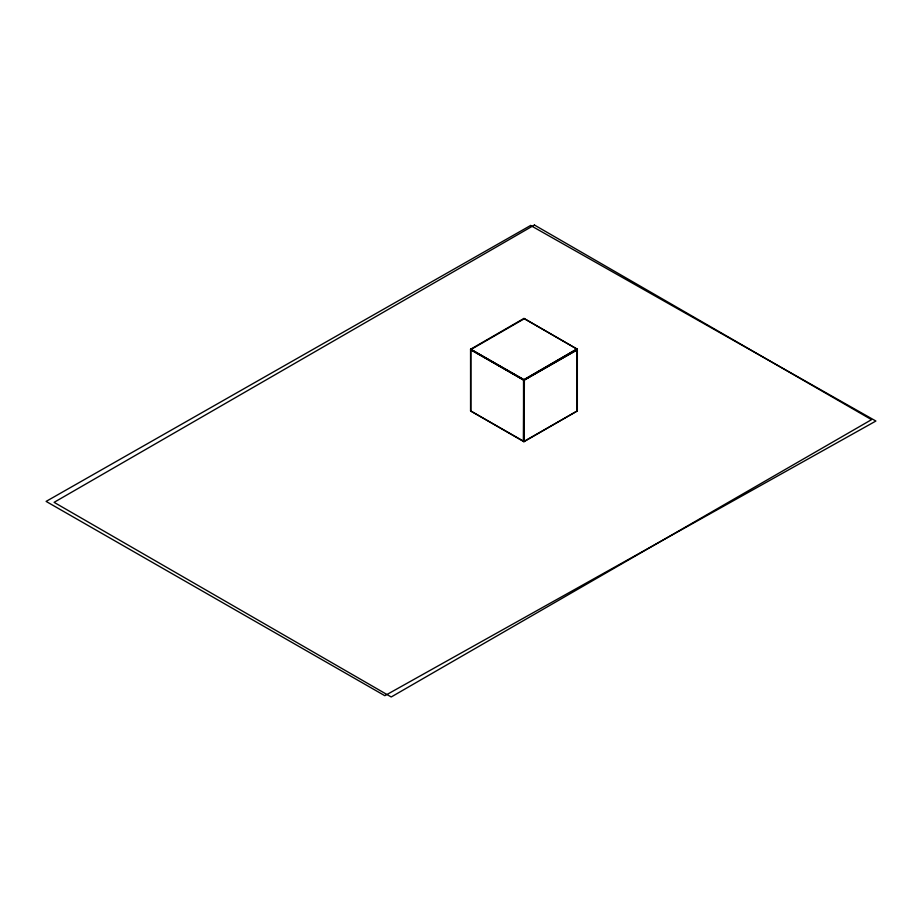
<?xml version="1.0" encoding="UTF-8"?>
<svg xmlns="http://www.w3.org/2000/svg" width="922" height="922" viewBox="0 0 922 922"><rect width="100%" height="100%" fill="white"/><g stroke="black" fill="none" stroke-linecap="round" stroke-linejoin="round"><path stroke-width="1.38" d="M470.566 349.265L523.95 318.436L577.333 349.265L577.333 410.912L523.95 441.73L470.566 410.912L470.566 349.265L523.95 379.922L576.918 349.023L523.95 379.61L470.981 349.346M524.364 318.678L470.566 349.738L523.811 380.164L523.535 441.5L523.535 380.325M470.566 410.912L523.95 441.419L577.333 410.912M523.95 318.436L577.333 349.265M524.088 380.164L577.333 349.738L524.088 380.164L523.95 441.73M470.842 349.588L523.811 380.164M524.088 441.338L524.364 380.325M577.057 349.426L577.057 410.751M470.842 349.426L470.842 410.751M534.426 225.026L54.098 502.34L391.216 696.974L871.532 419.66L534.426 225.026M530.611 225.475L46.1 501.407L384.82 695.695L875.9 421.031L530.611 225.475"/></g></svg>
